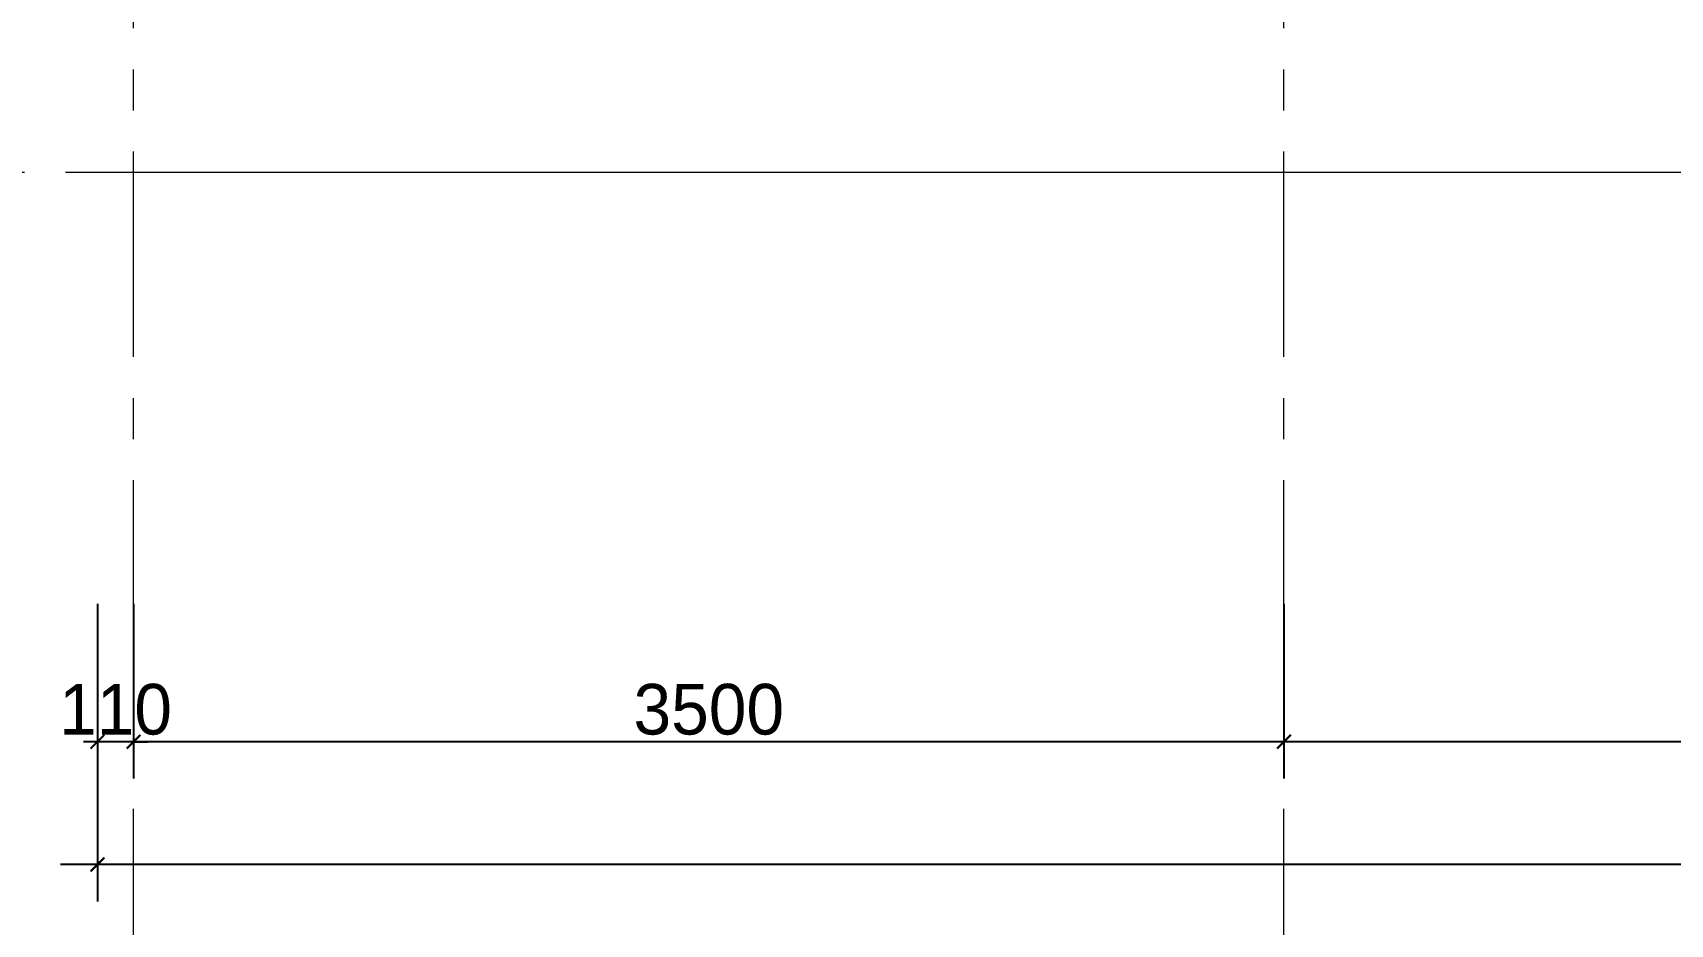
# Model space of a CAD drawing. Header units: millimetres. Extents: x 1832547 to 2001569, y -558009 to -417808.
# Drawn here: x 1912778 to 1917759, y -530230 to -527518 of the extents above; entities that cross this region are included whole.
import ezdxf

# ---------------------------------------------------------------- set-up
doc = ezdxf.new("R2010")
doc.units = ezdxf.units.MM
doc.header["$MEASUREMENT"] = 0
doc.linetypes.add('CENTER', pattern=[2, 1.25, -0.25, 0.25, -0.25])
doc.layers.get('0').update_dxf_attribs({"linetype": 'CONTINUOUS'})
doc.layers.get('DEFPOINTS').update_dxf_attribs({"linetype": 'CONTINUOUS'})
for name, color, linetype, lineweight in [('CA.dim 08', 8, 'CONTINUOUS', 13), ('CA.manh 08', 8, 'CONTINUOUS', 9), ('CA.thay 145', 145, 'CONTINUOUS', 18), ('CA.tim 67', 67, 'CENTER', 9)]:
    doc.layers.add(name, color=color, linetype=linetype, lineweight=lineweight)
doc.styles.get("Standard").update_dxf_attribs({"font": 'roman.shx'})
doc.dimstyles.new('CA 70', dxfattribs={"dimscale": 0.7, "dimtxt": 220, "dimasz": 60, "dimexe": 160, "dimexo": 0, "dimgap": 30, "dimtad": 1, "dimdec": 0, "dimrnd": 5, "dimzin": 0, "dimdsep": 46, "dimtxsty": 'Standard', "dimblk": 'ARCHTICK', "dimcen": 0.09, "dimdle": 160, "dimclrd": 256, "dimclre": 256, "dimclrt": 255, "dimadec": 0, "dimazin": 0, "dimtfac": 1, "dimtdec": 0, "dimtix": 1, "dimtmove": 2, "dimatfit": 3, "dimldrblk": 'DOT', "dimfxl": 600, "dimfxlon": 1, "dimtolj": 1, "dimtzin": 0, "dimarcsym": 0})

# ---------------------------------------------------------------- blocks, each defined once
blk = doc.blocks.new('_ArchTick')
at = {"color": 1, "linetype": 'ByBlock', "const_width": 0.15}
blk.add_lwpolyline([(-0.5, -0.5), (0.5, 0.5)], dxfattribs=at)
blk = doc.blocks.new('*D151')
at = {"layer": 'CA.dim 08', "lineweight": -2, "transparency": 16777216}
for p, q in [((1912974.3, -529628.6), (1912974.3, -530160.6)), ((1928674.3, -529628.6), (1928674.3, -530160.6)), ((1928786.3, -530048.6), (1912862.3, -530048.6))]:
    blk.add_line(p, q, dxfattribs=at)
at = {"layer": 'DEFPOINTS', "color": 0, "transparency": 16777216}
for p in [(1912974.3, -529028.8), (1928674.3, -529028.8), (1912974.3, -530048.6)]:
    blk.add_point(p, dxfattribs=at)
at = {"layer": 'CA.dim 08', "lineweight": -2, "transparency": 16777216, "xscale": 42, "yscale": 42, "zscale": 42, "rotation": 180}
blk.add_blockref('_ArchTick', (1912974.3, -530048.6), dxfattribs=at)
at = {"layer": 'CA.dim 08', "lineweight": -2, "transparency": 16777216, "xscale": 42, "yscale": 42, "zscale": 42}
blk.add_blockref('_ArchTick', (1928674.3, -530048.6), dxfattribs=at)
at = {"layer": 'CA.dim 08', "color": 255, "transparency": 16777216, "insert": (1921148, -529890.4), "char_height": 154, "attachment_point": 5}
blk.add_mtext('\\A1;15700', dxfattribs=at)
blk = doc.blocks.new('_DOT')
at = {"color": 1, "linetype": 'ByBlock'}
blk.add_line((-0.5, 0), (-1, 0), dxfattribs=at)
at = {"color": 1, "linetype": 'ByBlock', "const_width": 0.5}
blk.add_lwpolyline([(-0.25, 0, 1), (0.25, 0, 1)], format="xyb", close=True, dxfattribs=at)
blk = doc.blocks.new('*D154')
at = {"layer": 'CA.manh 08', "lineweight": -2, "transparency": 16777216}
for p, q in [((1916584.3, -529255.1), (1916584.3, -529787.1)), ((1920424.3, -529255.1), (1920424.3, -529787.1)), ((1920536.3, -529675.1), (1916472.3, -529675.1))]:
    blk.add_line(p, q, dxfattribs=at)
at = {"layer": 'DEFPOINTS', "color": 0, "transparency": 16777216}
for p in [(1916584.3, -528335.8), (1920424.3, -528532.2), (1916584.3, -529675.1)]:
    blk.add_point(p, dxfattribs=at)
at = {"layer": 'CA.manh 08', "lineweight": -2, "transparency": 16777216, "xscale": 42, "yscale": 42, "zscale": 42, "rotation": 180}
blk.add_blockref('_ArchTick', (1916584.3, -529675.1), dxfattribs=at)
at = {"layer": 'CA.manh 08', "lineweight": -2, "transparency": 16777216, "xscale": 42, "yscale": 42, "zscale": 42}
blk.add_blockref('_ArchTick', (1920424.3, -529675.1), dxfattribs=at)
at = {"layer": 'CA.manh 08', "color": 255, "transparency": 16777216, "insert": (1918504.3, -529577.1), "char_height": 154, "attachment_point": 5}
blk.add_mtext('\\A1;3840', dxfattribs=at)
blk = doc.blocks.new('*D155')
at = {"layer": 'CA.manh 08', "lineweight": -2, "transparency": 16777216}
for p, q in [((1913084.3, -529255.1), (1913084.3, -529787.1)), ((1916584.3, -529255.1), (1916584.3, -529787.1)), ((1916696.3, -529675.1), (1912972.3, -529675.1))]:
    blk.add_line(p, q, dxfattribs=at)
at = {"layer": 'DEFPOINTS', "color": 0, "transparency": 16777216}
for p in [(1916584.3, -528335.8), (1913084.3, -528616.7), (1913084.3, -529675.1)]:
    blk.add_point(p, dxfattribs=at)
at = {"layer": 'CA.manh 08', "lineweight": -2, "transparency": 16777216, "xscale": 42, "yscale": 42, "zscale": 42, "rotation": 180}
blk.add_blockref('_ArchTick', (1913084.3, -529675.1), dxfattribs=at)
at = {"layer": 'CA.manh 08', "lineweight": -2, "transparency": 16777216, "xscale": 42, "yscale": 42, "zscale": 42}
blk.add_blockref('_ArchTick', (1916584.3, -529675.1), dxfattribs=at)
at = {"layer": 'CA.manh 08', "color": 255, "transparency": 16777216, "insert": (1914834.3, -529577.1), "char_height": 154, "attachment_point": 5}
blk.add_mtext('\\A1;3500', dxfattribs=at)
blk = doc.blocks.new('*D156')
at = {"layer": 'CA.manh 08', "lineweight": -2, "transparency": 16777216}
for p, q in [((1912974.3, -529255.1), (1912974.3, -529787.1)), ((1913084.3, -529255.1), (1913084.3, -529787.1)), ((1912974.3, -529675.1), (1912932.3, -529675.1)), ((1913084.3, -529675.1), (1912974.3, -529675.1)), ((1913084.3, -529675.1), (1913126.3, -529675.1))]:
    blk.add_line(p, q, dxfattribs=at)
at = {"layer": 'DEFPOINTS', "color": 0, "transparency": 16777216}
for p in [(1912974.3, -528143.6), (1913084.3, -528616.7), (1912974.3, -529675.1)]:
    blk.add_point(p, dxfattribs=at)
at = {"layer": 'CA.manh 08', "lineweight": -2, "transparency": 16777216, "xscale": 42, "yscale": 42, "zscale": 42}
blk.add_blockref('_ArchTick', (1912974.3, -529675.1), dxfattribs=at)
at = {"layer": 'CA.manh 08', "lineweight": -2, "transparency": 16777216, "xscale": 42, "yscale": 42, "zscale": 42, "rotation": 180}
blk.add_blockref('_ArchTick', (1913084.3, -529675.1), dxfattribs=at)
at = {"layer": 'CA.manh 08', "color": 255, "transparency": 16777216, "insert": (1913029.3, -529577.1), "char_height": 154, "attachment_point": 5}
blk.add_mtext('\\A1;110', dxfattribs=at)

msp = doc.modelspace()

# ---------------------------------------------------------------- linework, layer by layer
at = {"layer": 'CA.thay 145'}
msp.add_lwpolyline([(1928674.4, -527943.6), (1912974.3, -527943.6)], dxfattribs=at)
at = {"layer": 'CA.tim 67', "ltscale": 500}
for p, q in [((1913084.3, -531504.3), (1913084.3, -514383.7)), ((1916584.3, -531504.3), (1916584.3, -514383.7))]:
    msp.add_line(p, q, dxfattribs=at)
msp.add_lwpolyline([(1933501.9, -527943.6), (1907995.9, -527943.6)], dxfattribs=at)

# ---------------------------------------------------------------- dimensions: what is measured, and where the dimension line sits
at = {"layer": 'CA.dim 08'}
dim = msp.add_linear_dim(base=(1912974.3, -530048.6), p1=(1928674.3, -529028.8), p2=(1912974.3, -529028.8), angle=0, dimstyle='CA 70', dxfattribs=at)
dim.commit()
dim.dimension.update_dxf_attribs({"geometry": '*D151', "text_midpoint": (1921148, -529890.4), "dimtype": 160})
at = {"layer": 'CA.manh 08'}
for base, p1, p2, picture, middle in [((1912974.3, -529675.1), (1913084.3, -528616.7), (1912974.3, -528143.6), '*D156', (1913029.3, -529577.1)), ((1913084.3, -529675.1), (1916584.3, -528335.8), (1913084.3, -528616.7), '*D155', (1914834.3, -529577.1)), ((1916584.3, -529675.1), (1920424.3, -528532.2), (1916584.3, -528335.8), '*D154', (1918504.3, -529577.1))]:
    dim = msp.add_linear_dim(base=base, p1=p1, p2=p2, angle=180, dimstyle='CA 70', dxfattribs=at)
    dim.commit()
    dim.dimension.update_dxf_attribs({"geometry": picture, "text_midpoint": middle})

doc.saveas('drawing.dxf')
